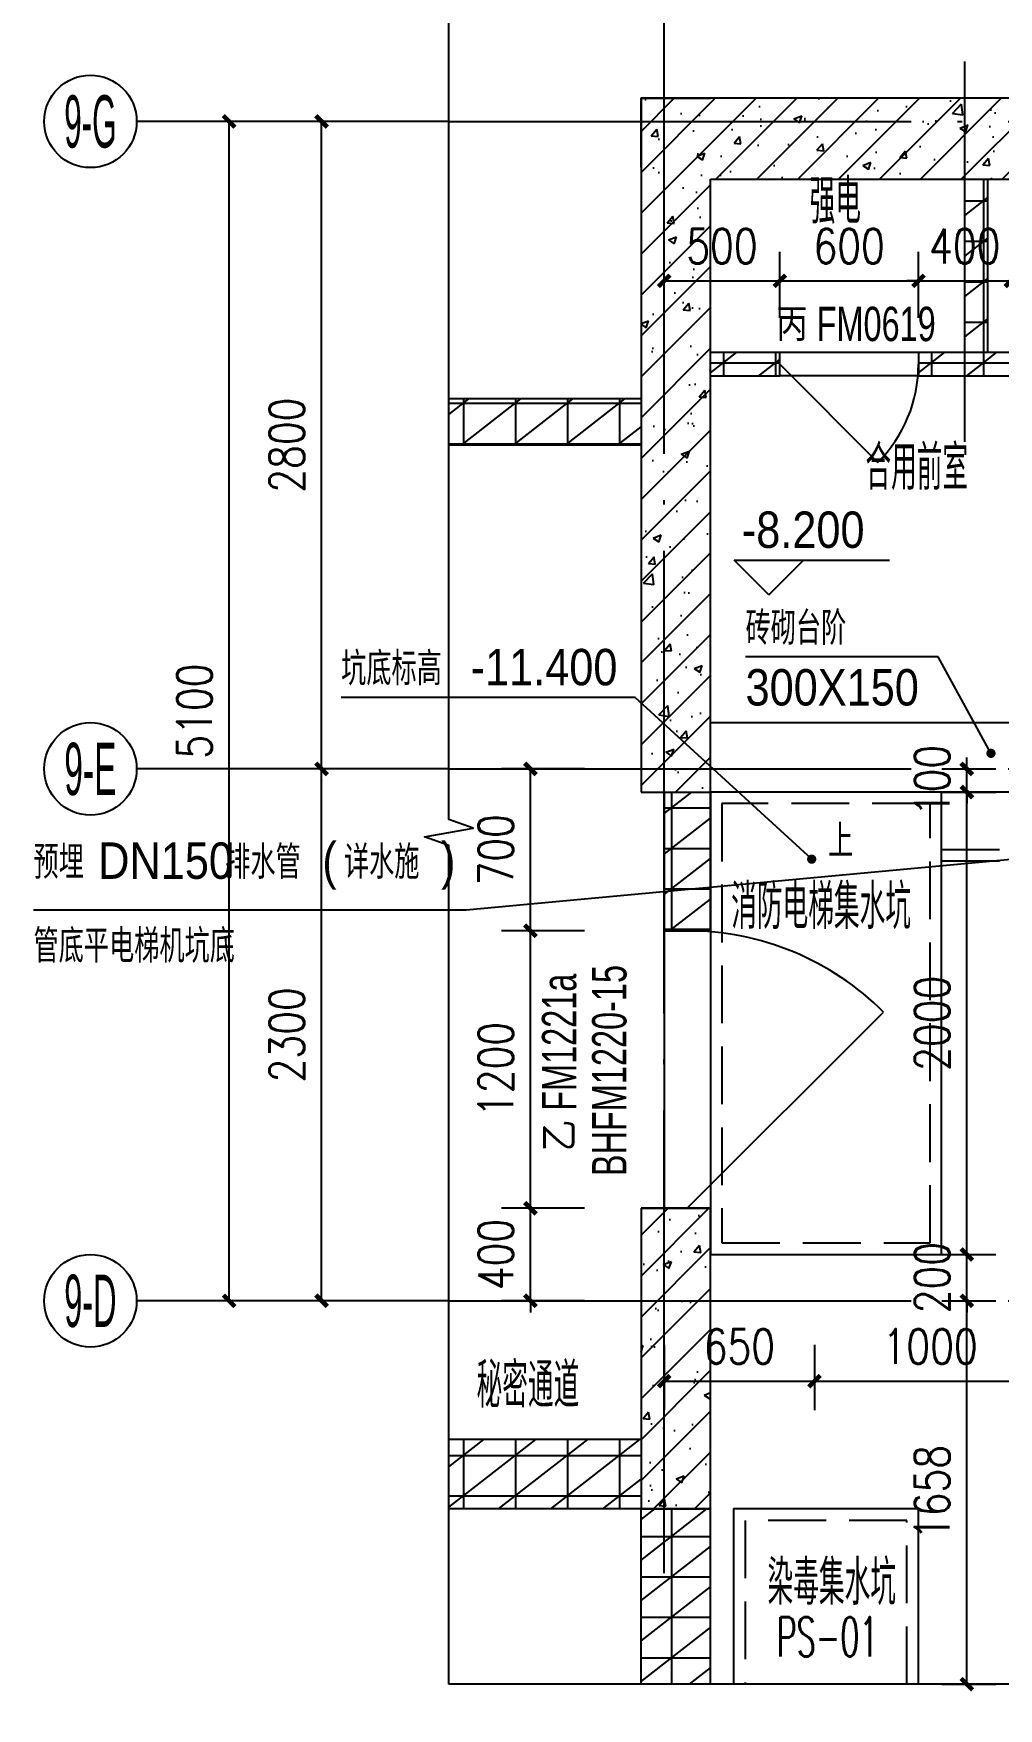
# Model space of a CAD drawing. Extents: x 718358 to 1668613, y -348838 to -159582.
# Drawn here: x 785164 to 789338, y -245569 to -238326 of the extents above; entities that cross this region are included whole.
import ezdxf
from ezdxf.enums import TextEntityAlignment as Align

# ---------------------------------------------------------------- set-up
doc = ezdxf.new("R2010")
doc.units = 0
doc.header["$LTSCALE"] = 1000
doc.linetypes.add('DASH', pattern=[0.35, 0.25, -0.1])
doc.linetypes.add('DOTE', pattern=[2.42, 2, -0.2, 0.02, -0.2])
for name, color, linetype in [('地下室排水', 44, 'Continuous'), ('建-墙体', 2, 'Continuous'), ('建-尺寸', 73, 'Continuous'), ('建-引出', 3, 'Continuous'), ('建-影线', 8, 'Continuous'), ('建-房间名', 7, 'Continuous'), ('建-柱子', 6, 'Continuous'), ('建-标高', 3, 'Continuous'), ('建-楼梯', 4, 'Continuous'), ('建-符号', 3, 'Continuous'), ('建-符号说明', 7, 'Continuous'), ('建-轴标', 3, 'Continuous'), ('建-轴网', 14, 'DOTE'), ('建-门', 4, 'Continuous'), ('建-门窗', 4, 'Continuous'), ('建-门窗-编号', 7, 'Continuous')]:
    doc.layers.add(name, color=color, linetype=linetype)
doc.styles.add('_TCH_AXIS', font='gt宽度调整.shx', dxfattribs={"bigfont": 'gt国标汉字.shx'})
doc.styles.add('_TCH_DIM', font='gt单线西文.shx', dxfattribs={"width": 0.8, "bigfont": 'gt单线中文.shx'})
doc.styles.add('_TCH_WINDOW', font='gt单线西文.shx', dxfattribs={"height": 3.5, "bigfont": 'gt单线中文.shx'})
doc.styles.add('DIM_FONT', font='SIMPLEX.shx', dxfattribs={"width": 0.8, "bigfont": 'GBCBIG.shx'})
doc.dimstyles.new('DIMN50', dxfattribs={"dimscale": 0.5, "dimtxt": 300, "dimasz": 100, "dimexe": 250, "dimexo": 300, "dimgap": 150, "dimtad": 1, "dimdec": 0, "dimzin": 0, "dimdsep": 46, "dimtxsty": 'DIM_FONT', "dimblk": 'ARCHTICK', "dimcen": 0.09, "dimdle": 1, "dimclrt": 7, "dimazin": 2, "dimtfac": 1, "dimtdec": 0, "dimtix": 1, "dimtmove": 2, "dimatfit": 3, "dimldrblk": 'ARCHTICK', "dimfxl": 1, "dimtolj": 1, "dimtzin": 0, "dimarcsym": 0})
pattern_1 = [(0, (0, 0), (0, 175), []), (37.875, (200, 0), (-84.807639, 109.038328), []), (90, (200, 0), (-225, 1e-14), [])]
pattern_2 = [(45, (0, 0), (-88.388348, 88.388348), []), (50, (0, 0), (358.63009, -31.37607), [37.5, -412.5]), (355, (0, 0), (-69.37567, 376.09607), [30, -330]), (100.4514, (29.9, -2.6), (289.25469, 344.71977), [31.8701, -350.57106]), (46.1842, (0, 100), (533.62052, -82.7595), [56.25, -618.75]), (96.6356, (44.47, 93.1), (467.33135, 487.05894), [47.80514, -525.8565]), (351.1842, (0, 100), (467.33097, 487.0593), [45, -495]), (21, (50, 75), (298.45353, -201.30945), [37.5, -412.5]), (326, (50, 75), (121.65767, 362.57502), [30, -330]), (71.4514, (74.87, 58.22), (420.11131, 161.26525), [31.8701, -350.57106]), (37.5, (0, 0), (6.079928, 166.446927), [0, -326, 0, -335, 0, -331.25]), (7.5, (0, 0), (131.53477, 197.205856), [0, -191, 0, -318.5, 0, -126.25]), (327.5, (-111.5, 0), (266.911218, -11.277436), [0, -125, 0, -390, 0, -517.5]), (317.5, (-161.5, 0), (291.593085, 50.05249), [0, -162.5, 0, -259, 0, -367.5])]

# ---------------------------------------------------------------- blocks, each defined once
blk = doc.blocks.new('_ArchTick')
at = {"color": 0, "linetype": 'ByBlock', "const_width": 0.4}
blk.add_lwpolyline([(-0.5, -0.5), (0.5, 0.5)], dxfattribs=at)
blk = doc.blocks.new('*D3147')
at = {"layer": 'Defpoints', "color": 0, "transparency": 16777216}
for p in [(789392.2, -239395.8), (788992.2, -239706.3), (789392.2, -239706.3)]:
    blk.add_point(p, dxfattribs=at)
at = {"layer": '建-尺寸', "color": 0, "lineweight": -2, "transparency": 16777216}
for p, q in [((788992.2, -239556.3), (788992.2, -239270.8)), ((789392.2, -239556.3), (789392.2, -239270.8)), ((788992.2, -239395.8), (788942.2, -239395.8)), ((788992.2, -239395.8), (789392.2, -239395.8)), ((789392.2, -239395.8), (789442.2, -239395.8))]:
    blk.add_line(p, q, dxfattribs=at)
at = {"layer": '建-尺寸', "color": 0, "lineweight": -2, "transparency": 16777216, "xscale": 50, "yscale": 50, "zscale": 50}
blk.add_blockref('_ArchTick', (788992.2, -239395.8), dxfattribs=at)
at = {"layer": '建-尺寸', "color": 0, "lineweight": -2, "transparency": 16777216, "xscale": 50, "yscale": 50, "zscale": 50, "rotation": 180}
blk.add_blockref('_ArchTick', (789392.2, -239395.8), dxfattribs=at)
at = {"layer": '建-尺寸', "color": 7, "transparency": 16777216, "insert": (789192.2, -239245.8), "char_height": 150, "attachment_point": 5, "style": 'DIM_FONT'}
blk.add_mtext('\\A1;400', dxfattribs=at)
blk = doc.blocks.new('*D3148')
at = {"layer": 'Defpoints', "color": 0, "transparency": 16777216}
for p in [(788992.2, -239395.8), (788392.2, -239706.3), (788992.2, -239706.3)]:
    blk.add_point(p, dxfattribs=at)
at = {"layer": '建-尺寸', "color": 0, "lineweight": -2, "transparency": 16777216}
for p, q in [((788392.2, -239556.3), (788392.2, -239270.8)), ((788992.2, -239556.3), (788992.2, -239270.8)), ((788391.7, -239395.8), (788992.7, -239395.8))]:
    blk.add_line(p, q, dxfattribs=at)
at = {"layer": '建-尺寸', "color": 0, "lineweight": -2, "transparency": 16777216, "xscale": 50, "yscale": 50, "zscale": 50, "rotation": 180}
blk.add_blockref('_ArchTick', (788392.2, -239395.8), dxfattribs=at)
at = {"layer": '建-尺寸', "color": 0, "lineweight": -2, "transparency": 16777216, "xscale": 50, "yscale": 50, "zscale": 50}
blk.add_blockref('_ArchTick', (788992.2, -239395.8), dxfattribs=at)
at = {"layer": '建-尺寸', "color": 7, "transparency": 16777216, "insert": (788692.2, -239245.8), "char_height": 150, "attachment_point": 5, "style": 'DIM_FONT'}
blk.add_mtext('\\A1;600', dxfattribs=at)
blk = doc.blocks.new('*D3149')
at = {"layer": 'Defpoints', "color": 0, "transparency": 16777216}
for p in [(788392.2, -239395.8), (787892.2, -239706.3), (788392.2, -239706.3)]:
    blk.add_point(p, dxfattribs=at)
at = {"layer": '建-尺寸', "color": 0, "lineweight": -2, "transparency": 16777216}
for p, q in [((787892.2, -239556.3), (787892.2, -239270.8)), ((788392.2, -239556.3), (788392.2, -239270.8)), ((787891.7, -239395.8), (788392.7, -239395.8))]:
    blk.add_line(p, q, dxfattribs=at)
at = {"layer": '建-尺寸', "color": 0, "lineweight": -2, "transparency": 16777216, "xscale": 50, "yscale": 50, "zscale": 50, "rotation": 180}
blk.add_blockref('_ArchTick', (787892.2, -239395.8), dxfattribs=at)
at = {"layer": '建-尺寸', "color": 0, "lineweight": -2, "transparency": 16777216, "xscale": 50, "yscale": 50, "zscale": 50}
blk.add_blockref('_ArchTick', (788392.2, -239395.8), dxfattribs=at)
at = {"layer": '建-尺寸', "color": 7, "transparency": 16777216, "insert": (788142.2, -239245.8), "char_height": 150, "attachment_point": 5, "style": 'DIM_FONT'}
blk.add_mtext('\\A1;500', dxfattribs=at)
blk = doc.blocks.new('*D3182')
at = {"layer": 'Defpoints', "color": 0, "transparency": 16777216}
for p in [(787313.5, -241506.3), (787697.4, -241506.3), (787697.4, -242206.3)]:
    blk.add_point(p, dxfattribs=at)
at = {"layer": '建-尺寸', "color": 0, "lineweight": -2, "transparency": 16777216}
for p, q in [((787547.4, -241506.3), (787188.5, -241506.3)), ((787313.5, -242206.8), (787313.5, -241505.8)), ((787547.4, -242206.3), (787188.5, -242206.3))]:
    blk.add_line(p, q, dxfattribs=at)
at = {"layer": '建-尺寸', "color": 0, "lineweight": -2, "transparency": 16777216, "xscale": 50, "yscale": 50, "zscale": 50}
for p, rotation in [((787313.5, -241506.3), 90), ((787313.5, -242206.3), 270)]:
    blk.add_blockref('_ArchTick', p, dxfattribs=dict(at, rotation=rotation))
at = {"layer": '建-尺寸', "color": 7, "transparency": 16777216, "insert": (787163.5, -241856.3), "char_height": 150, "attachment_point": 5, "rotation": 90, "style": 'DIM_FONT'}
blk.add_mtext('\\A1;700', dxfattribs=at)
blk = doc.blocks.new('*D3183')
at = {"layer": 'Defpoints', "color": 0, "transparency": 16777216}
for p in [(787313.5, -242206.3), (787697.4, -242206.3), (787697.4, -243406.3)]:
    blk.add_point(p, dxfattribs=at)
at = {"layer": '建-尺寸', "color": 0, "lineweight": -2, "transparency": 16777216}
for p, q in [((787547.4, -242206.3), (787188.5, -242206.3)), ((787313.5, -243406.8), (787313.5, -242205.8)), ((787547.4, -243406.3), (787188.5, -243406.3))]:
    blk.add_line(p, q, dxfattribs=at)
at = {"layer": '建-尺寸', "color": 0, "lineweight": -2, "transparency": 16777216, "xscale": 50, "yscale": 50, "zscale": 50}
for p, rotation in [((787313.5, -242206.3), 90), ((787313.5, -243406.3), 270)]:
    blk.add_blockref('_ArchTick', p, dxfattribs=dict(at, rotation=rotation))
at = {"layer": '建-尺寸', "color": 7, "transparency": 16777216, "insert": (787163.5, -242806.3), "char_height": 150, "attachment_point": 5, "rotation": 90, "style": 'DIM_FONT'}
blk.add_mtext('\\A1;1200', dxfattribs=at)
blk = doc.blocks.new('*D3184')
at = {"layer": 'Defpoints', "color": 0, "transparency": 16777216}
for p in [(787313.5, -243406.3), (787697.4, -243406.3), (787697.4, -243806.3)]:
    blk.add_point(p, dxfattribs=at)
at = {"layer": '建-尺寸', "color": 0, "lineweight": -2, "transparency": 16777216}
for p, q in [((787313.5, -243406.3), (787313.5, -243356.3)), ((787547.4, -243406.3), (787188.5, -243406.3)), ((787313.5, -243806.3), (787313.5, -243406.3)), ((787547.4, -243806.3), (787188.5, -243806.3)), ((787313.5, -243806.3), (787313.5, -243856.3))]:
    blk.add_line(p, q, dxfattribs=at)
at = {"layer": '建-尺寸', "color": 0, "lineweight": -2, "transparency": 16777216, "xscale": 50, "yscale": 50, "zscale": 50}
for p, rotation in [((787313.5, -243406.3), 270), ((787313.5, -243806.3), 90)]:
    blk.add_blockref('_ArchTick', p, dxfattribs=dict(at, rotation=rotation))
at = {"layer": '建-尺寸', "color": 7, "transparency": 16777216, "insert": (787163.5, -243606.3), "char_height": 150, "attachment_point": 5, "rotation": 90, "style": 'DIM_FONT'}
blk.add_mtext('\\A1;400', dxfattribs=at)
blk = doc.blocks.new('*D3186')
at = {"layer": 'Defpoints', "color": 0, "transparency": 16777216}
for p in [(788542.5, -243847.4), (789542.5, -243847.4), (789542.5, -244153.6)]:
    blk.add_point(p, dxfattribs=at)
at = {"layer": '建-尺寸', "color": 0, "lineweight": -2, "transparency": 16777216}
for p, q in [((788542.5, -243997.4), (788542.5, -244278.6)), ((789542.5, -243997.4), (789542.5, -244278.6)), ((788542, -244153.6), (789543, -244153.6))]:
    blk.add_line(p, q, dxfattribs=at)
at = {"layer": '建-尺寸', "color": 0, "lineweight": -2, "transparency": 16777216, "xscale": 50, "yscale": 50, "zscale": 50, "rotation": 180}
blk.add_blockref('_ArchTick', (788542.5, -244153.6), dxfattribs=at)
at = {"layer": '建-尺寸', "color": 0, "lineweight": -2, "transparency": 16777216, "xscale": 50, "yscale": 50, "zscale": 50}
blk.add_blockref('_ArchTick', (789542.5, -244153.6), dxfattribs=at)
at = {"layer": '建-尺寸', "color": 7, "transparency": 16777216, "insert": (789042.5, -244003.6), "char_height": 150, "attachment_point": 5, "style": 'DIM_FONT'}
blk.add_mtext('\\A1;1000', dxfattribs=at)
blk = doc.blocks.new('*D3187')
at = {"layer": 'Defpoints', "color": 0, "transparency": 16777216}
for p in [(787892.2, -243847.4), (788542.5, -243847.4), (788542.5, -244153.6)]:
    blk.add_point(p, dxfattribs=at)
at = {"layer": '建-尺寸', "color": 0, "lineweight": -2, "transparency": 16777216}
for p, q in [((787892.2, -243997.4), (787892.2, -244278.6)), ((788542.5, -243997.4), (788542.5, -244278.6)), ((787891.7, -244153.6), (788543, -244153.6))]:
    blk.add_line(p, q, dxfattribs=at)
at = {"layer": '建-尺寸', "color": 0, "lineweight": -2, "transparency": 16777216, "xscale": 50, "yscale": 50, "zscale": 50, "rotation": 180}
blk.add_blockref('_ArchTick', (787892.2, -244153.6), dxfattribs=at)
at = {"layer": '建-尺寸', "color": 0, "lineweight": -2, "transparency": 16777216, "xscale": 50, "yscale": 50, "zscale": 50}
blk.add_blockref('_ArchTick', (788542.5, -244153.6), dxfattribs=at)
at = {"layer": '建-尺寸', "color": 7, "transparency": 16777216, "insert": (788217.4, -244003.6), "char_height": 150, "attachment_point": 5, "style": 'DIM_FONT'}
blk.add_mtext('\\A1;650', dxfattribs=at)
blk = doc.blocks.new('*D3189')
at = {"layer": 'Defpoints', "color": 0, "transparency": 16777216}
for p in [(788942.5, -241506.3), (789201.3, -241506.3), (788942.5, -241606.5)]:
    blk.add_point(p, dxfattribs=at)
at = {"layer": '建-尺寸', "color": 0, "lineweight": -2, "transparency": 16777216}
for p, q in [((789201.3, -241506.3), (789201.3, -241456.3)), ((789092.5, -241506.3), (789326.3, -241506.3)), ((789201.3, -241606.5), (789201.3, -241506.3)), ((789092.5, -241606.5), (789326.3, -241606.5)), ((789201.3, -241606.5), (789201.3, -241656.5))]:
    blk.add_line(p, q, dxfattribs=at)
at = {"layer": '建-尺寸', "color": 0, "lineweight": -2, "transparency": 16777216, "xscale": 50, "yscale": 50, "zscale": 50}
for p, rotation in [((789201.3, -241506.3), 270), ((789201.3, -241606.5), 90)]:
    blk.add_blockref('_ArchTick', p, dxfattribs=dict(at, rotation=rotation))
at = {"layer": '建-尺寸', "color": 7, "transparency": 16777216, "insert": (789051.3, -241556.4), "char_height": 150, "attachment_point": 5, "rotation": 90, "style": 'DIM_FONT'}
blk.add_mtext('\\A1;100', dxfattribs=at)
blk = doc.blocks.new('*D3190')
at = {"layer": 'Defpoints', "color": 0, "transparency": 16777216}
for p in [(788942.5, -241606.5), (789201.3, -241606.5), (788942.5, -243606.3)]:
    blk.add_point(p, dxfattribs=at)
at = {"layer": '建-尺寸', "color": 0, "lineweight": -2, "transparency": 16777216}
for p, q in [((789092.5, -241606.5), (789326.3, -241606.5)), ((789201.3, -243606.8), (789201.3, -241606)), ((789092.5, -243606.3), (789326.3, -243606.3))]:
    blk.add_line(p, q, dxfattribs=at)
at = {"layer": '建-尺寸', "color": 0, "lineweight": -2, "transparency": 16777216, "xscale": 50, "yscale": 50, "zscale": 50}
for p, rotation in [((789201.3, -241606.5), 90), ((789201.3, -243606.3), 270)]:
    blk.add_blockref('_ArchTick', p, dxfattribs=dict(at, rotation=rotation))
at = {"layer": '建-尺寸', "color": 7, "transparency": 16777216, "insert": (789051.3, -242606.4), "char_height": 150, "attachment_point": 5, "rotation": 90, "style": 'DIM_FONT'}
blk.add_mtext('\\A1;2000', dxfattribs=at)
blk = doc.blocks.new('*D3191')
at = {"layer": 'Defpoints', "color": 0, "transparency": 16777216}
for p in [(788942.5, -243606.3), (789201.3, -243606.3), (788942.5, -243806.3)]:
    blk.add_point(p, dxfattribs=at)
at = {"layer": '建-尺寸', "color": 0, "lineweight": -2, "transparency": 16777216}
for p, q in [((789201.3, -243606.3), (789201.3, -243556.3)), ((789092.5, -243606.3), (789326.3, -243606.3)), ((789201.3, -243806.3), (789201.3, -243606.3)), ((789092.5, -243806.3), (789326.3, -243806.3)), ((789201.3, -243806.3), (789201.3, -243856.3))]:
    blk.add_line(p, q, dxfattribs=at)
at = {"layer": '建-尺寸', "color": 0, "lineweight": -2, "transparency": 16777216, "xscale": 50, "yscale": 50, "zscale": 50}
for p, rotation in [((789201.3, -243606.3), 270), ((789201.3, -243806.3), 90)]:
    blk.add_blockref('_ArchTick', p, dxfattribs=dict(at, rotation=rotation))
at = {"layer": '建-尺寸', "color": 7, "transparency": 16777216, "insert": (789051.3, -243706.3), "char_height": 150, "attachment_point": 5, "rotation": 90, "style": 'DIM_FONT'}
blk.add_mtext('\\A1;200', dxfattribs=at)
blk = doc.blocks.new('*D3192')
at = {"layer": 'Defpoints', "color": 0, "transparency": 16777216}
for p in [(788942.5, -243806.3), (789201.3, -243806.3), (788942.5, -245464.4)]:
    blk.add_point(p, dxfattribs=at)
at = {"layer": '建-尺寸', "color": 0, "lineweight": -2, "transparency": 16777216}
for p, q in [((789092.5, -243806.3), (789326.3, -243806.3)), ((789201.3, -245464.9), (789201.3, -243805.8)), ((789092.5, -245464.4), (789326.3, -245464.4))]:
    blk.add_line(p, q, dxfattribs=at)
at = {"layer": '建-尺寸', "color": 0, "lineweight": -2, "transparency": 16777216, "xscale": 50, "yscale": 50, "zscale": 50}
for p, rotation in [((789201.3, -243806.3), 90), ((789201.3, -245464.4), 270)]:
    blk.add_blockref('_ArchTick', p, dxfattribs=dict(at, rotation=rotation))
at = {"layer": '建-尺寸', "color": 7, "transparency": 16777216, "insert": (789051.3, -244635.4), "char_height": 150, "attachment_point": 5, "rotation": 90, "style": 'DIM_FONT'}
blk.add_mtext('\\A1;1658', dxfattribs=at)
blk = doc.blocks.new('*D3298')
at = {"layer": 'Defpoints', "color": 0, "transparency": 16777216}
for p in [(786410.4, -241506.3), (786910.4, -241506.3), (786910.4, -243806.3)]:
    blk.add_point(p, dxfattribs=at)
at = {"layer": '建-尺寸', "color": 0, "lineweight": -2, "transparency": 16777216}
for p, q in [((786760.4, -241506.3), (786285.4, -241506.3)), ((786410.4, -243806.8), (786410.4, -241505.8)), ((786760.4, -243806.3), (786285.4, -243806.3))]:
    blk.add_line(p, q, dxfattribs=at)
at = {"layer": '建-尺寸', "color": 0, "lineweight": -2, "transparency": 16777216, "xscale": 50, "yscale": 50, "zscale": 50}
for p, rotation in [((786410.4, -241506.3), 90), ((786410.4, -243806.3), 270)]:
    blk.add_blockref('_ArchTick', p, dxfattribs=dict(at, rotation=rotation))
at = {"layer": '建-尺寸', "color": 7, "transparency": 16777216, "insert": (786260.4, -242656.3), "char_height": 150, "attachment_point": 5, "rotation": 90, "style": 'DIM_FONT'}
blk.add_mtext('\\A1;2300', dxfattribs=at)
blk = doc.blocks.new('*D3299')
at = {"layer": 'Defpoints', "color": 0, "transparency": 16777216}
for p in [(786410.4, -238706.3), (786910.4, -238706.3), (786910.4, -241506.3)]:
    blk.add_point(p, dxfattribs=at)
at = {"layer": '建-尺寸', "color": 0, "lineweight": -2, "transparency": 16777216}
for p, q in [((786760.4, -238706.3), (786285.4, -238706.3)), ((786410.4, -241506.8), (786410.4, -238705.8)), ((786760.4, -241506.3), (786285.4, -241506.3))]:
    blk.add_line(p, q, dxfattribs=at)
at = {"layer": '建-尺寸', "color": 0, "lineweight": -2, "transparency": 16777216, "xscale": 50, "yscale": 50, "zscale": 50}
for p, rotation in [((786410.4, -238706.3), 90), ((786410.4, -241506.3), 270)]:
    blk.add_blockref('_ArchTick', p, dxfattribs=dict(at, rotation=rotation))
at = {"layer": '建-尺寸', "color": 7, "transparency": 16777216, "insert": (786260.4, -240106.3), "char_height": 150, "attachment_point": 5, "rotation": 90, "style": 'DIM_FONT'}
blk.add_mtext('\\A1;2800', dxfattribs=at)
blk = doc.blocks.new('*D3300')
at = {"layer": 'Defpoints', "color": 0, "transparency": 16777216}
for p in [(786010.4, -238706.3), (786610.4, -238706.3), (786610.4, -243806.3)]:
    blk.add_point(p, dxfattribs=at)
at = {"layer": '建-尺寸', "color": 0, "lineweight": -2, "transparency": 16777216}
for p, q in [((786460.4, -238706.3), (785885.4, -238706.3)), ((786010.4, -243806.8), (786010.4, -238705.8)), ((786460.4, -243806.3), (785885.4, -243806.3))]:
    blk.add_line(p, q, dxfattribs=at)
at = {"layer": '建-尺寸', "color": 0, "lineweight": -2, "transparency": 16777216, "xscale": 50, "yscale": 50, "zscale": 50}
for p, rotation in [((786010.4, -238706.3), 90), ((786010.4, -243806.3), 270)]:
    blk.add_blockref('_ArchTick', p, dxfattribs=dict(at, rotation=rotation))
at = {"layer": '建-尺寸', "color": 7, "transparency": 16777216, "insert": (785860.4, -241256.3), "char_height": 150, "attachment_point": 5, "rotation": 90, "style": 'DIM_FONT'}
blk.add_mtext('\\A1;5100', dxfattribs=at)

msp = doc.modelspace()

# ---------------------------------------------------------------- hatches: boundary and pattern name
at = {"layer": '建-影线'}
h = msp.add_hatch(dxfattribs=at)
h.set_pattern_fill('钢筋混凝土', color=256, scale=50, style=0)
h.set_pattern_definition(pattern_2)
h.paths.add_polyline_path([(788092.2, -238956.3), (790292.2, -238956.3), (790292.2, -238606.3), (787792.2, -238606.3), (787792.2, -241606.3), (788092.2, -241606.3)])
h = msp.add_hatch(dxfattribs=at)
h.set_pattern_fill('空心砖', color=256, scale=50, style=0)
h.set_pattern_definition(pattern_1)
h.paths.add_polyline_path([(789292.2, -238956.3), (789192.2, -238956.3), (789192.2, -239706.3), (789258.9, -239739.7), (789292.2, -239706.3)])
h = msp.add_hatch(dxfattribs=at)
h.set_pattern_fill('空心砖', color=256, scale=50, style=0)
h.set_pattern_definition(pattern_1)
h.paths.add_polyline_path([(788092.2, -239706.3), (788092.2, -239806.3), (788392.2, -239806.3), (788392.2, -239706.3)])
h = msp.add_hatch(dxfattribs=at)
h.set_pattern_fill('空心砖', color=256, scale=50, style=0)
h.set_pattern_definition(pattern_1)
h.paths.add_polyline_path([(789292.2, -239706.3), (788992.2, -239706.3), (788992.2, -239806.3), (789292.2, -239806.3), (789258.9, -239739.7)])
h = msp.add_hatch(dxfattribs=at)
h.set_pattern_fill('空心砖', color=256, scale=50, style=0)
h.set_pattern_definition(pattern_1)
h.paths.add_polyline_path([(789292.2, -239806.3), (789392.2, -239806.3), (789392.2, -239706.3), (789292.2, -239706.3), (789258.9, -239739.7)])
h = msp.add_hatch(dxfattribs=at)
h.set_pattern_fill('空心砖', color=256, scale=50, style=0)
h.set_pattern_definition(pattern_1)
h.paths.add_polyline_path([(786960.4, -240106.5), (787792.2, -240106.5), (787792.2, -239906.5), (786960.4, -239906.5)])
h = msp.add_hatch(dxfattribs=at)
h.set_pattern_fill('空心砖', color=256, scale=50, style=0)
h.set_pattern_definition(pattern_1)
h.paths.add_polyline_path([(787892.2, -241606.3), (787892.2, -242206.3), (788092.2, -242206.3), (788092.2, -241606.3)])
h = msp.add_hatch(dxfattribs=at)
h.set_pattern_fill('钢筋混凝土', color=256, scale=50, style=0)
h.set_pattern_definition(pattern_2)
h.paths.add_polyline_path([(787792.2, -243406.3), (787792.2, -244706.3), (788092.2, -244706.3), (788092.2, -243406.3)])
h = msp.add_hatch(dxfattribs=at)
h.set_pattern_fill('空心砖', color=256, scale=50, style=0)
h.set_pattern_definition(pattern_1)
h.paths.add_polyline_path([(786960.4, -244706.3), (787792.2, -244706.3), (787792.2, -244406.3), (786960.4, -244406.3)])
h = msp.add_hatch(dxfattribs=at)
h.set_pattern_fill('空心砖', color=256, scale=50, style=0)
h.set_pattern_definition(pattern_1)
h.paths.add_polyline_path([(788092.2, -245464.4), (788092.2, -244706.3), (787792.2, -244706.3), (787792.2, -245464.4)])

# ---------------------------------------------------------------- linework, layer by layer
at = {"layer": '地下室排水', "linetype": 'DASH'}
for p, q in [((789092.2, -241854.2), (790367.6, -241854.2)), ((789092.2, -241904.2), (790367.6, -241904.2))]:
    msp.add_line(p, q, dxfattribs=at)
at = {"layer": '地下室排水'}
for points in [[(789092.2, -241606.5), (788092.2, -241606.5), (788092.2, -243606.3), (789092.2, -243606.3), (789092.2, -241606.5)], [(788992.2, -244706.3), (788192.2, -244706.3), (788192.2, -245464.4)], [(788992.2, -245464.4), (788992.2, -244706.3)]]:
    msp.add_lwpolyline(points, dxfattribs=at)
at = {"layer": '地下室排水', "linetype": 'DASH'}
msp.add_lwpolyline([(789042.2, -241656.5), (788142.2, -241656.5), (788142.2, -243556.3), (789042.2, -243556.3)], close=True, dxfattribs=at)
msp.add_lwpolyline([(788942.2, -245464.4), (788942.2, -244756.3), (788242.2, -244756.3), (788242.2, -245464.4)], dxfattribs=at)
at = {"layer": '建-墙体'}
for p, q in [((789192.2, -239706.3), (789192.2, -238956.3)), ((789292.2, -239706.3), (789292.2, -238956.3)), ((788392.2, -239706.3), (788092.2, -239706.3)), ((788392.2, -239806.3), (788392.2, -239706.3)), ((789292.2, -239706.3), (788992.2, -239706.3)), ((788992.2, -239706.3), (788992.2, -239806.3)), ((789392.2, -239706.3), (789292.2, -239706.3)), ((788092.2, -239806.3), (788392.2, -239806.3)), ((788992.2, -239806.3), (789292.2, -239806.3)), ((789292.2, -239806.3), (789392.2, -239806.3)), ((787792.2, -239906.5), (786960.4, -239906.5)), ((787792.2, -240106.5), (786960.4, -240106.5)), ((787892.2, -241606.3), (787892.2, -242206.3)), ((788092.2, -242206.3), (788092.2, -241606.3)), ((787892.2, -242206.3), (788092.2, -242206.3)), ((787792.2, -244406.3), (786960.4, -244406.3)), ((787792.2, -244706.3), (786960.4, -244706.3)), ((787792.2, -245464.4), (787792.2, -244706.3)), ((788092.2, -245464.4), (788092.2, -244706.3))]:
    msp.add_line(p, q, dxfattribs=at)
at = {"layer": '建-引出'}
for p, q in [((789077.6, -241022.2), (788244.2, -241022.2)), ((789305.7, -241438.8), (789077.6, -241022.2)), ((787766.4, -241197.2), (786495, -241197.2)), ((788530.2, -241896.5), (787766.4, -241197.2)), ((789393, -241898.6), (787036.3, -242116.7)), ((787036.3, -242116.7), (785164.2, -242116.7))]:
    msp.add_line(p, q, dxfattribs=at)
at = {"layer": '建-引出', "const_width": 20}
for points in [[(789310.5, -241447.6, 1), (789300.9, -241430.1, 1)], [(788537.5, -241903.3, 1), (788522.8, -241889.8, 1)]]:
    msp.add_lwpolyline(points, format="xyb", close=True, dxfattribs=at)
at = {"layer": '建-柱子'}
for p, q in [((790292.2, -238606.3), (787792.2, -238606.3)), ((787792.2, -238606.3), (787792.2, -241606.3)), ((788092.2, -238956.3), (790292.2, -238956.3)), ((788092.2, -241606.3), (788092.2, -238956.3)), ((787792.2, -241606.3), (788092.2, -241606.3)), ((787792.2, -243406.3), (788092.2, -243406.3)), ((787792.2, -243406.3), (787792.2, -244706.3)), ((788092.2, -243406.3), (787792.2, -243406.3)), ((788092.2, -244706.3), (788092.2, -243406.3)), ((788092.2, -244706.3), (787792.2, -244706.3)), ((787792.2, -244706.3), (788092.2, -244706.3))]:
    msp.add_line(p, q, dxfattribs=at)
msp.add_lwpolyline([(787792.2, -238906.3), (787792.2, -238606.3), (788092.2, -238606.3)], dxfattribs=at)
at = {"layer": '建-标高'}
for p, q in [((788344.5, -240753.1), (788194.5, -240603.1)), ((788194.5, -240603.1), (788867, -240603.1)), ((788344.5, -240753.1), (788494.5, -240603.1))]:
    msp.add_line(p, q, dxfattribs=at)
at = {"layer": '建-楼梯'}
for p, q in [((789992.2, -241306.5), (788092.2, -241306.5)), ((789992.2, -241606.5), (788092.2, -241606.5))]:
    msp.add_line(p, q, dxfattribs=at)
at = {"layer": '建-符号'}
for points in [[(786960.4, -245464.4), (786960.4, -241837.8), (786855.4, -241799.5), (787065.4, -241762.5), (786960.4, -241725.3), (786960.4, -238098.6)], [(799795.5, -245464.4), (793434.2, -245464.4), (793396, -245569.4), (793359, -245359.4), (793321.7, -245464.4), (786960.4, -245464.4)]]:
    msp.add_lwpolyline(points, dxfattribs=at)
msp.add_lwpolyline([(788662.4, -241656.1, 0, 0, 0), (788662.4, -241475.8, 40, 0, 0), (788662.4, -241325.8, 0, 0, 0)], format="xyseb", dxfattribs=at)
at = {"layer": '建-轴标'}
for p, q in [((786960.4, -238706.3), (785610.4, -238706.3)), ((786960.4, -241506.3), (785610.4, -241506.3)), ((786960.4, -243806.3), (785610.4, -243806.3))]:
    msp.add_line(p, q, dxfattribs=at)
for centre in [(785410.4, -238706.3), (785410.4, -241506.3), (785410.4, -243806.3)]:
    msp.add_circle(centre, 200, dxfattribs=at)
at = {"layer": '建-轴网'}
for p, q in [((787892.2, -244983.5), (787892.2, -238098.6)), ((789192.2, -240091.7), (789192.2, -238446.7)), ((786960.4, -238706.3), (799795.5, -238706.3)), ((786960.4, -241506.3), (799795.5, -241506.3)), ((786960.4, -243806.3), (799795.5, -243806.3))]:
    msp.add_line(p, q, dxfattribs=at)
at = {"layer": '建-门'}
for p, q in [((788992.2, -239706.3), (788392.2, -239706.3)), ((788392.2, -239756.3), (788816.5, -240180.6)), ((788992.2, -239806.3), (788392.2, -239806.3))]:
    msp.add_line(p, q, dxfattribs=at)
msp.add_arc((788392.2, -239756.3), 600, 315, 360, dxfattribs=at)
at = {"layer": '建-门窗'}
for p, q in [((787892.2, -242206.3), (787892.2, -243406.3)), ((788092.2, -242206.3), (788092.2, -243406.3)), ((787992.2, -243406.3), (788840.8, -242557.8))]:
    msp.add_line(p, q, dxfattribs=at)
msp.add_arc((787992.2, -243406.3), 1200, 45, 90, dxfattribs=at)

# ---------------------------------------------------------------- texts
at = {"layer": '建-房间名', "style": 'DIM_FONT'}
for s, height, width, p in [('强电', 192.91, 0.8, (788521.3, -239148.6)), ('合用前室', 192.91, 0.8, (788762.5, -240299.9)), ('消防电梯集水坑', 192.91, 0.8, (788182, -242198.3)), ('秘密通道', 192.91, 0.8, (787080.6, -244268.2)), ('染毒集水坑', 192.91, 0.8, (788339.2, -245121.1)), ('PS-01', 170, 0.564706, (788378.5, -245343.8))]:
    msp.add_text(s, height=height, dxfattribs=dict(at, width=width)).set_placement(p)
at = {"layer": '建-标高', "style": '_TCH_DIM', "width": 0.888889}
msp.add_text('-8.200', height=157.5, dxfattribs=at).set_placement((788228, -240550.6))
at = {"layer": '建-符号说明', "style": '_TCH_DIM'}
for s, height, width, p in [('砖砌台阶', 143.31, 0.8, (788244.2, -240969.7)), ('坑底标高', 143.31, 0.8, (786495, -241144.7)), ('-11.400', 157.5, 0.888889, (787055, -241144.7)), ('300X150', 157.5, 0.888889, (788244.2, -241232.2)), ('上', 143.3, 0.8, (788601.6, -241890.1)), ('预埋', 143.31, 0.8, (785164.2, -241981.7)), ('DN150', 157.5, 0.888889, (785444.2, -241981.7)), ('排水管', 143.31, 0.8, (785993.5, -241981.7)), ('(', 157.5, 0.888889, (786413.5, -241981.7)), ('详水施', 143.31, 0.8, (786506.9, -241981.7)), (')', 157.5, 0.888889, (786926.9, -241981.7)), ('管底平电梯机坑底', 143.31, 0.8, (785164.2, -242344.2))]:
    msp.add_text(s, height=height, dxfattribs=dict(at, width=width)).set_placement(p)
at = {"layer": '建-轴标', "style": '_TCH_AXIS'}
for s, width, p, p2 in [('9-G', 0.344262, (785297.3, -238819.5), (785523.5, -238819.5)), ('9-E', 0.355932, (785297.3, -241619.5), (785523.5, -241619.5)), ('9-D', 0.35, (785297.3, -243919.5), (785523.5, -243919.5))]:
    msp.add_text(s, height=226.27, dxfattribs=dict(at, width=width)).set_placement(p, p2, align=Align.FIT)
at = {"layer": '建-门窗-编号', "style": '_TCH_WINDOW'}
for s, rotation, p in [('丙', 360, (788376.7, -239656.3)), ('乙', 90, (787512.1, -243159.8))]:
    msp.add_text(s, height=143.3, rotation=rotation, dxfattribs=at).set_placement(p)
at = {"layer": '建-门窗-编号', "style": '_TCH_WINDOW', "width": 0.705882}
for s, rotation, p in [('FM0619', 360, (788551.7, -239656.3)), ('FM1221a', 90, (787512.1, -242984.8)), ('BHFM1220-15', 90, (787729.1, -243267.3))]:
    msp.add_text(s, height=148.75, rotation=rotation, dxfattribs=at).set_placement(p)

# ---------------------------------------------------------------- dimensions: what is measured, and where the dimension line sits
at = {"layer": '建-尺寸'}
for p1, p2, distance, picture, middle in [((786610.4, -243806.3), (786610.4, -238706.3), 600, '*D3300', (785860.4, -241256.3)), ((786910.4, -241506.3), (786910.4, -238706.3), 500, '*D3299', (786260.4, -240106.3)), ((787892.2, -239706.3), (788392.2, -239706.3), 310.5, '*D3149', (788142.2, -239245.8)), ((788392.2, -239706.3), (788992.2, -239706.3), 310.5, '*D3148', (788692.2, -239245.8)), ((788992.2, -239706.3), (789392.2, -239706.3), 310.5, '*D3147', (789192.2, -239245.8)), ((788942.5, -241606.5), (788942.5, -241506.3), -258.8, '*D3189', (789051.3, -241556.4)), ((786910.4, -243806.3), (786910.4, -241506.3), 500, '*D3298', (786260.4, -242656.3)), ((787697.4, -242206.3), (787697.4, -241506.3), 383.9, '*D3182', (787163.5, -241856.3)), ((788942.5, -243606.3), (788942.5, -241606.5), -258.8, '*D3190', (789051.3, -242606.4)), ((787697.4, -243406.3), (787697.4, -242206.3), 383.9, '*D3183', (787163.5, -242806.3)), ((787697.4, -243806.3), (787697.4, -243406.3), 383.9, '*D3184', (787163.5, -243606.3)), ((788942.5, -243806.3), (788942.5, -243606.3), -258.8, '*D3191', (789051.3, -243706.3)), ((788942.5, -245464.4), (788942.5, -243806.3), -258.8, '*D3192', (789051.3, -244635.4)), ((787892.2, -243847.4), (788542.5, -243847.4), -306.2, '*D3187', (788217.4, -244003.6)), ((788542.5, -243847.4), (789542.5, -243847.4), -306.2, '*D3186', (789042.5, -244003.6))]:
    dim = msp.add_aligned_dim(p1=p1, p2=p2, distance=distance, dimstyle='DIMN50', dxfattribs=at)
    dim.commit()
    dim.dimension.update_dxf_attribs({"geometry": picture, "text_midpoint": middle})

doc.saveas('drawing.dxf')
